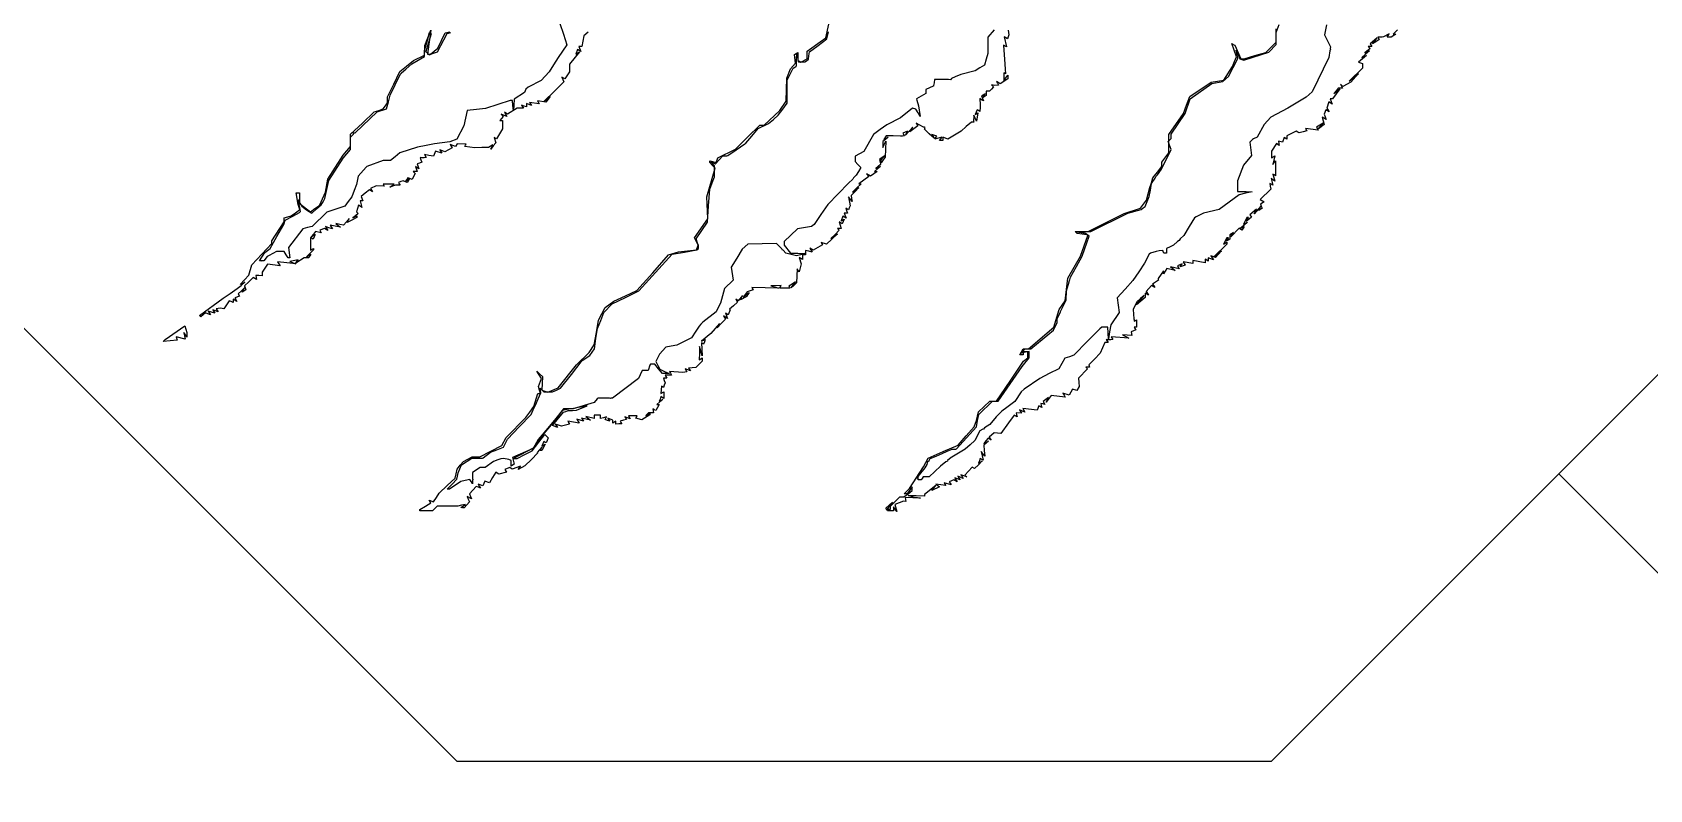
# Model space of a CAD drawing. Extents: x -87611 to 96139, y 77822 to 138139.
# Drawn here: x 59880 to 61555, y 98719 to 99503 of the extents above; entities that cross this region are included whole.
import ezdxf

# ---------------------------------------------------------------- set-up
doc = ezdxf.new("R2010")
doc.units = 0
doc.header["$MEASUREMENT"] = 0
doc.layers.get('0').update_dxf_attribs({"color": 6})
for name, color, linetype in [('L14D0 Au', 2, 'Continuous'), ('L3D0 Base', 3, 'Continuous'), ('L8D0 Wire', 5, 'Continuous')]:
    doc.layers.add(name, color=color, linetype=linetype)

# ---------------------------------------------------------------- blocks, each defined once
blk = doc.blocks.new('_128TRCE70')
at = {"layer": 'L14D0 Au'}
blk.add_lwpolyline([(0, 0), (-1745.413, 1745.413), (-1447.5, 2043.326), (-1447.5, 2885.952), (-2043.326, 3481.778), (-2885.952, 3481.778), (-3183.865, 3183.865), (-3923.773, 3923.773), (-3898.57, 3948.975), (-3898.57, 4020.192), (-3948.975, 4070.598), (-4020.192, 4070.598), (-4045.395, 4045.395), (-4490, 4490), (-4490, 4535), (-4376.213, 4535), (-3557.601, 3716.388), (-785, 3716.388)], dxfattribs=at)
blk = doc.blocks.new('_LOGO_BEEST')
at = {"layer": 'L3D0 Base'}
for points in [[(-285.814, -262.065), (-290.236, -265.732), (-291.275, -271.265), (-292.31, -276.798), (-295.261, -276.798), (-293.221, -282.113), (-296.624, -280.011), (-298.517, -284.948), (-294.568, -282.509), (-304.942, -295.091), (-304.942, -303.234), (-309.951, -310.386), (-312.889, -308.571), (-311.938, -311.047), (-310.99, -313.524), (-321.095, -323.507), (-331.203, -333.488), (-324.903, -328.697), (-329.513, -334.558), (-338.308, -333.266), (-336.424, -336.311), (-346.293, -334.863), (-344.34, -338.023), (-349.655, -335.983), (-349.655, -339.417), (-352.131, -338.466), (-354.611, -337.518), (-352.661, -340.674), (-359.158, -340.674), (-369.391, -346.896), (-370.948, -345.932), (-372.504, -344.972), (-369.89, -349.201), (-375.907, -346.893), (-373.636, -349.164), (-377.192, -353.449), (-374.407, -353.449), (-374.469, -362.232), (-380.582, -372.437), (-382.893, -371.009), (-381.44, -376.604), (-384.032, -379.798), (-386.62, -382.991), (-384.294, -378.506), (-388.779, -381.276), (-395.965, -381.538), (-403.151, -381.797), (-408.328, -381.02), (-413.505, -380.247), (-412.776, -379.065), (-412.046, -377.886), (-421.462, -377.618), (-423.215, -380.456), (-428.426, -378.456), (-426.415, -381.71), (-430.245, -383.759), (-434.075, -385.811), (-436.663, -384.816), (-439.249, -383.824), (-437.084, -387.324), (-443.89, -385.165), (-445.93, -390.483), (-450.571, -389.557), (-455.208, -388.627), (-453.265, -391.774), (-455.355, -391.961), (-457.445, -392.152), (-459.728, -391.812), (-458.82, -394.173), (-457.913, -396.537), (-460.373, -397.482), (-462.834, -398.424), (-460.894, -403.476), (-462.747, -402.332), (-464.596, -401.187), (-462.694, -406.146), (-466.761, -406.146), (-464.746, -408.161), (-466.408, -411.271), (-468.071, -414.377), (-470.292, -413.526), (-472.515, -412.671), (-473.61, -414.446), (-474.708, -416.22), (-470.525, -413.635), (-472.94, -417.54), (-477.409, -415.827), (-479.795, -416.741), (-482.181, -417.658), (-481.295, -419.087), (-480.412, -420.518), (-485.131, -420.518), (-490.982, -422.415), (-486.491, -419.221), (-497.969, -419.545), (-496.818, -421.407), (-505.354, -420.946), (-511.031, -423.868), (-509.942, -425.633), (-508.851, -427.395), (-512.163, -425.349), (-516.439, -428.715), (-520.718, -432.077), (-519.028, -436.484), (-521.822, -436.484), (-520.02, -443.371), (-521.754, -442.301), (-523.488, -441.228), (-524.545, -444.565), (-525.606, -447.902), (-523.765, -449.743), (-526.538, -452.013), (-529.308, -454.287), (-525.316, -452.266), (-525.316, -453.969), (-530.281, -456.536), (-535.246, -459.106), (-533.022, -454.848), (-535.954, -458.407), (-538.889, -461.966), (-542.881, -461.061), (-546.874, -460.16), (-544.478, -461.994), (-542.083, -463.824), (-547.472, -462.758), (-552.862, -461.694), (-551.661, -463.631), (-550.463, -465.571), (-554.06, -464.43), (-557.653, -463.288), (-555.161, -467.318), (-556.86, -466.267), (-558.56, -465.219), (-563.622, -467.159), (-562.038, -469.722), (-567.855, -468.2), (-570.138, -471.014), (-572.424, -473.827), (-570.443, -472.639), (-568.466, -471.45), (-570.362, -476.388), (-573.222, -474.622), (-573.222, -487.772), (-570.028, -485.8), (-570.028, -487.46), (-573.621, -490.95), (-577.214, -494.443), (-572.726, -491.882), (-573.868, -493.726), (-575.006, -495.569), (-579.722, -495.569), (-588.268, -501.158), (-587.179, -499.393), (-586.094, -497.627), (-594.69, -499.271), (-588.393, -501.903), (-597.799, -500.918), (-607.206, -499.935), (-604.67, -504.04), (-617.779, -502.281), (-623.256, -510.639), (-623.256, -514.13), (-626.584, -514.033), (-629.912, -513.933), (-629.032, -518.162), (-632.566, -515.979), (-637.107, -520.33), (-641.645, -524.681), (-640.073, -528.782), (-642.026, -529.989), (-643.978, -531.193), (-641.339, -526.708), (-644.767, -529.718), (-648.198, -532.725), (-646.695, -535.157), (-651.669, -537.066), (-650.525, -538.922), (-649.377, -540.775), (-651.22, -539.636), (-653.067, -538.498), (-653.067, -541.779), (-655.225, -540.949), (-657.383, -540.123), (-662.791, -548.372), (-664.716, -548.132), (-666.64, -547.889), (-668.73, -548.079), (-670.819, -548.266), (-668.867, -551.426), (-671.609, -550.375), (-674.35, -549.32), (-673.287, -551.042), (-672.223, -552.761), (-679.116, -550.958), (-676.851, -554.619), (-679.35, -553.659), (-681.851, -552.701), (-684.262, -554.704), (-686.676, -556.706), (-688.011, -555.371), (-663.446, -537.238), (-656.26, -532.391), (-649.074, -527.541), (-645.082, -524.191), (-641.09, -520.845), (-643.485, -522.027), (-645.881, -523.212), (-641.427, -518.424), (-636.976, -513.634), (-633.901, -502.755), (-623.521, -491.814), (-613.144, -480.873), (-613.144, -477.866), (-600.369, -458.207), (-600.369, -454.265), (-596.776, -453.152), (-593.183, -452.035), (-588.729, -448.9), (-584.279, -445.763), (-585.826, -440.476), (-587.947, -428.5), (-584.4, -428.5), (-584.4, -439.516), (-573.331, -447.959), (-568.672, -444.643), (-564.015, -441.325), (-557.64, -427.701), (-555.369, -414.103), (-547.316, -401.739), (-539.26, -389.376), (-535.48, -384.863), (-531.703, -380.35), (-531.703, -367.515), (-519.508, -356.091), (-507.316, -344.663), (-502.563, -343.001), (-497.81, -341.335), (-495.592, -338.304), (-493.378, -335.272), (-493.378, -328.806), (-487.018, -315.794), (-480.662, -302.779), (-473.682, -297.062), (-466.702, -291.342), (-455.052, -285.787), (-454.931, -280.894), (-454.803, -275.997), (-451.721, -268.012), (-448.637, -260.028), (-449.585, -267.214), (-450.53, -274.4), (-452.208, -284.78), (-449.095, -284.78), (-445.234, -281.745), (-441.373, -278.707), (-437.633, -270.726), (-433.897, -262.745), (-429.103, -261.787)], [(149.157, -259.931), (149.812, -264.622), (148.209, -268.798), (145.009, -266.821), (147.289, -277.201), (144.361, -275.392), (145.446, -295.166), (145.864, -300.243), (146.279, -305.321), (144.551, -304.254), (144.551, -311.992), (148.543, -306.531), (148.543, -310.264), (140.696, -315.401), (138.787, -314.219), (136.872, -313.037), (138.014, -314.88), (139.152, -316.724), (134.969, -317.104), (133.373, -316.78), (131.776, -316.459), (132.898, -317.578), (134.021, -318.701), (131.813, -320.906), (129.611, -323.111), (126.187, -323.111), (126.187, -327.718), (124.343, -328.853), (122.5, -329.992), (123.791, -327.902), (125.086, -325.812), (121.533, -328.005), (122.537, -330.612), (123.535, -333.22), (121.561, -331.997), (119.584, -330.778), (119.883, -332.933), (120.176, -335.088), (119.989, -339.573), (119.799, -344.058), (118.371, -343.175), (116.942, -342.296), (115.991, -344.763), (115.046, -347.233), (117.741, -345.564), (116.097, -354.16), (113.636, -347.863), (113.337, -350.258), (113.034, -352.654), (113.224, -353.851), (113.411, -355.049), (110.932, -355.049), (105.711, -359.815), (100.499, -364.577), (86.682, -372.674), (84.078, -371.676), (81.474, -370.675), (81.474, -374.212), (78.093, -374.212), (79.184, -372.443), (80.279, -370.675), (73.09, -372.958), (75.071, -369.755), (70.127, -367.865), (72.388, -371.816), (67.426, -367.2), (62.464, -362.581), (62.788, -361.611), (63.11, -360.638), (62.311, -360.507), (61.513, -360.382), (57.729, -358.355), (53.943, -356.331), (55.596, -359.044), (47.141, -365.282), (48.738, -362.887), (50.334, -360.488), (46.567, -364.559), (42.799, -368.626), (44.914, -364.668), (42.44, -365.616), (39.973, -366.564), (40.859, -367.993), (41.742, -369.424), (39.652, -369.564), (37.559, -369.708), (30.136, -369.455), (22.713, -369.206), (20.299, -373.111), (24.784, -370.784), (21.99, -373.076), (19.195, -375.366), (19.42, -381.401), (20.842, -378.207), (22.267, -375.013), (21.837, -391.388), (19.716, -394.285), (17.598, -397.182), (17.598, -394.017), (19.594, -391.777), (21.59, -389.544), (18.727, -391.712), (15.864, -393.883), (16.391, -396.425), (16.915, -398.967), (12.009, -403.196), (16.8, -401.125), (13.696, -403.639), (10.596, -406.153), (13.519, -406.153), (6.411, -411.13), (2.428, -408.835), (4.779, -411.433), (-0.298, -415.182), (-5.379, -418.928), (-3.111, -418.928), (-7.609, -423.319), (-12.097, -427.71), (-5.404, -422.92), (-9.486, -426.946), (-13.572, -430.973), (-13.073, -434.132), (-12.571, -437.292), (-16.186, -432.501), (-14.67, -441.88), (-15.469, -443.969), (-16.27, -446.056), (-17.683, -445.186), (-19.093, -444.313), (-18.142, -446.792), (-17.196, -449.268), (-20.627, -449.268), (-18.588, -454.583), (-21.993, -452.481), (-23.883, -457.418), (-20.765, -455.491), (-22.658, -460.428), (-25.861, -458.451), (-24.782, -461.844), (-23.706, -465.237), (-27.648, -465.237), (-26.712, -466.173), (-25.78, -467.109), (-30.118, -471.363), (-34.453, -475.617), (-27.729, -470.826), (-39.032, -481.387), (-44.69, -479.909), (-43.972, -481.063), (-43.258, -482.217), (-47.965, -484.999), (-52.674, -487.778), (-56.351, -485.504), (-53.763, -489.693), (-57.206, -488.795), (-60.649, -487.893), (-60.649, -492.384), (-63.843, -492.384), (-63.843, -497.365), (-67.38, -495.179), (-65.315, -501.694), (-66.385, -505.974), (-67.464, -510.253), (-68.45, -508.65), (-69.442, -507.047), (-69.722, -514.317), (-70.006, -521.587), (-72.826, -524.154), (-75.648, -526.718), (-73.34, -523.667), (-71.029, -520.617), (-74.519, -522.788), (-78.009, -524.962), (-77.417, -525.919), (-76.827, -526.877), (-87.591, -526.877), (-86.801, -525.601), (-86.015, -524.322), (-96.579, -524.647), (-92.587, -525.813), (-88.595, -526.983), (-102.496, -526.727), (-116.391, -526.474), (-115.642, -527.681), (-114.897, -528.888), (-121.047, -530.838), (-125.323, -536.302), (-119.123, -531.511), (-120.314, -533.501), (-121.509, -535.488), (-128.105, -539.019), (-125.885, -534.705), (-130.429, -540.247), (-131.726, -539.075), (-133.024, -537.899), (-132.02, -539.664), (-131.012, -541.429), (-135.341, -545.253), (-139.371, -548.809), (-138.887, -549.589), (-140.827, -554.651), (-143.65, -552.904), (-141.548, -558.384), (-145.777, -555.77), (-144.707, -557.504), (-143.634, -559.239), (-147.914, -563.739), (-152.199, -568.24), (-150.923, -565.844), (-149.654, -563.449), (-154.257, -568.704), (-158.858, -573.96), (-168.439, -582.044), (-164.484, -580.051), (-165.433, -582.521), (-166.378, -584.991), (-167.438, -584.336), (-168.502, -583.682), (-168.155, -590.334), (-167.815, -596.984), (-170.457, -587.402), (-170.651, -594.286), (-170.835, -601.166), (-169.238, -600.177), (-167.641, -599.192), (-167.641, -602.573), (-174.39, -609.322), (-181.707, -609.759), (-179.892, -612.697), (-185.375, -610.595), (-184.399, -612.173), (-183.426, -613.751), (-187.602, -614.181), (-201.562, -613.433), (-200.477, -615.189), (-199.395, -616.945), (-206.156, -616.945), (-205.168, -618.542), (-204.185, -620.139), (-207.906, -620.139), (-206.986, -622.534), (-206.069, -624.929), (-206.986, -627.315), (-207.9, -629.704), (-209.958, -628.432), (-210.42, -636.089), (-207.563, -634.323), (-207.563, -641.088), (-208.995, -640.206), (-210.426, -639.32), (-211.371, -641.79), (-212.322, -644.26), (-210.342, -643.259), (-208.361, -642.261), (-211.465, -644.772), (-214.565, -647.286), (-212.241, -647.286), (-213.979, -650.526), (-215.71, -653.764), (-217.266, -652.803), (-218.822, -651.839), (-217.943, -656.069), (-220.625, -656.09), (-223.307, -656.115), (-224.617, -657.55), (-225.927, -658.982), (-221.935, -656.686), (-221.935, -658.102), (-230.066, -663.429), (-236.354, -661.433), (-235.019, -659.269), (-243.989, -659.269), (-242.171, -662.207), (-247.654, -660.104), (-245.926, -662.899), (-249.263, -663.769), (-252.597, -664.642), (-251.752, -666.015), (-250.9, -667.387), (-253.988, -667.621), (-257.066, -667.852), (-257.066, -664.671), (-260.26, -666.642), (-260.26, -663.604), (-265.219, -661.701), (-264.252, -663.261), (-263.289, -664.82), (-265.759, -663.875), (-268.229, -662.927), (-266.645, -660.366), (-269.842, -661.199), (-273.035, -662.035), (-273.035, -658.47), (-279.423, -658.47), (-279.423, -662.01), (-288.206, -659.97), (-283.415, -663.52), (-292.466, -661.536), (-291.534, -663.049), (-290.598, -664.561), (-297.491, -662.759), (-294.93, -666.897), (-306.885, -664.655), (-305.94, -666.183), (-305.001, -667.712), (-313.232, -669.776), (-316.488, -668.744), (-319.747, -667.708), (-318.668, -669.458), (-317.583, -671.208), (-322.489, -669.327), (-311.208, -655.56), (-308.759, -654.618), (-306.311, -653.679), (-302.054, -653.558), (-297.787, -653.439), (-286.609, -648.867), (-291.4, -649.771), (-296.19, -650.682), (-300.981, -651.468), (-305.772, -652.26), (-312.674, -653.67), (-317.418, -660.117), (-322.161, -666.567), (-335.236, -681.628), (-338.87, -687.217), (-342.5, -692.806), (-362.957, -703.186), (-359.161, -703.186), (-351.405, -699.253), (-343.642, -695.32), (-336.774, -686.419), (-330.751, -678.434), (-328.989, -680.165), (-327.227, -681.893), (-328.243, -684.547), (-329.263, -687.199), (-330.523, -686.419), (-331.79, -685.639), (-332.735, -688.109), (-333.686, -690.576), (-331.949, -689.5), (-330.205, -688.431), (-333.832, -695.202), (-335.504, -695.202), (-334.494, -693.206), (-333.486, -691.209), (-335.944, -694.238), (-338.408, -697.27), (-338.056, -697.837), (-337.815, -697.597), (-338.034, -697.878), (-338.065, -697.84), (-344.565, -704.334), (-351.311, -711.068), (-358.063, -714.679), (-356.981, -712.93), (-355.902, -711.177), (-364.332, -714.383), (-366.974, -712.755), (-369.5, -713.725), (-372.033, -714.695), (-370.327, -717.461), (-378.258, -719.458), (-379.787, -718.506), (-381.318, -717.561), (-384.599, -723.122), (-387.887, -728.686), (-392.783, -726.806), (-394.673, -731.724), (-399.723, -729.791), (-398.438, -731.865), (-397.156, -733.939), (-399.374, -733.175), (-401.591, -732.414), (-405.128, -736.181), (-408.662, -739.952), (-407.654, -742.587), (-406.637, -745.226), (-410.917, -742.581), (-409.809, -745.469), (-408.705, -748.357), (-411.381, -751.32), (-414.064, -754.283), (-415.813, -754.261), (-417.56, -754.237), (-412.769, -750.815), (-416.761, -751.729), (-420.754, -752.646), (-442.087, -752.69), (-446.878, -757.48), (-459.877, -757.48), (-459.877, -756.813), (-459.846, -756.797), (-459.846, -756.127), (-454.248, -752.668), (-448.649, -749.206), (-449.538, -747.765), (-450.43, -746.324), (-445.711, -748.133), (-442.808, -743.617), (-439.901, -739.1), (-431.623, -731.459), (-423.349, -723.818), (-422.323, -719.158), (-421.3, -714.498), (-418.075, -710.4), (-414.853, -706.299), (-410.28, -703.938), (-405.711, -701.574), (-397.895, -701.574), (-374.977, -689.784), (-370.711, -681.613), (-350.325, -660.853), (-346.155, -655.264), (-341.988, -649.675), (-337.978, -636.101), (-335.227, -636.101), (-336.147, -632.446), (-337.064, -628.79), (-333.92, -620.519), (-338.957, -612.946), (-336.022, -615.697), (-333.09, -618.451), (-333.826, -632.649), (-327.539, -634.645), (-316.619, -630.082), (-297.762, -606.559), (-284.713, -593.784), (-279.435, -585.615), (-277.199, -572.821), (-274.966, -560.028), (-268.291, -546.944), (-259.172, -540.45), (-247.22, -535.005), (-235.268, -529.556), (-218.935, -511.067), (-202.598, -492.581), (-192.368, -489.365), (-183.058, -488.28), (-173.751, -487.191), (-171.985, -482.597), (-175.494, -474.897), (-162.027, -455.375), (-162.806, -432.498), (-154.32, -402.984), (-156.977, -400.049), (-159.631, -397.114), (-159.631, -395.271), (-153.281, -396.93), (-151.404, -392.033), (-133.283, -383.2), (-120.642, -370.722), (-108.004, -358.243), (-103.603, -358.243), (-87.491, -343.172), (-80.66, -333.578), (-80.333, -321.546), (-80.002, -309.513), (-76.372, -299.963), (-71.066, -294.099), (-72.008, -285.101), (-68.609, -282.999), (-68.609, -290.983), (-65.481, -292.917), (-59.027, -289.464), (-59.027, -281.611), (-45.454, -272.145), (-39.681, -268.019), (-36.499, -253.647)], [(552.247, -259.613), (547.752, -264.005), (550.198, -264.054), (545.407, -267.148), (543.317, -267.173), (541.228, -267.205), (543.398, -263.693), (537.423, -266.893), (536.225, -267.055), (535.027, -267.214), (531.646, -267.214), (533.225, -269.768), (529.734, -271.939), (526.244, -274.113), (530.979, -268.012), (523.924, -274.026), (525.633, -276.795), (521.719, -276.795), (522.761, -277.834), (523.799, -278.872), (518.26, -283.42), (520.655, -282.363), (523.051, -281.308), (519.058, -284.78), (515.066, -288.248), (517.462, -287.175), (519.857, -286.099), (511.872, -292.998), (515.865, -294.626), (515.865, -299.239), (502.179, -312.725), (511.86, -304.741), (503.888, -313.826), (495.511, -318.186), (494.254, -317.051), (492.997, -315.919), (495.292, -319.911), (490.704, -319.911), (488.515, -322.706), (486.322, -325.5), (492.523, -320.71), (488.724, -325.9), (484.922, -331.089), (482.43, -331.089), (484.47, -336.404), (480.964, -334.236), (478.93, -340.64), (481.226, -344.357), (477.873, -342.283), (476.042, -347.058), (478.082, -352.373), (474.218, -349.984), (475.185, -353.829), (476.148, -357.675), (470.353, -362.229), (475.144, -356.125), (471.654, -358.299), (468.164, -360.47), (470.045, -363.511), (456.78, -361.733), (457.566, -363.008), (458.355, -364.281), (454.3, -365.301), (450.246, -366.318), (448.77, -365.404), (447.292, -364.493), (437.617, -369.496), (437.617, -372.796), (434.757, -371.027), (432.917, -375.83), (428.834, -375.004), (429.274, -377.118), (429.711, -379.233), (426.788, -377.424), (421.648, -385.271), (421.648, -391.958), (423.311, -390.932), (424.97, -389.906), (422.986, -398.957), (424.315, -397.111), (425.64, -395.267), (425.64, -410.628), (424.271, -409.783), (422.902, -408.935), (425.185, -416.124), (423.164, -414.876), (421.146, -413.625), (422.949, -420.518), (421.371, -419.542), (419.792, -418.569), (420.298, -421.563), (420.806, -424.554), (409.796, -435.077), (414.004, -437.682), (410.252, -439.999), (411.091, -442.182), (411.927, -444.366), (408.38, -446.558), (409.562, -444.316), (410.748, -442.073), (403.805, -450.058), (405.018, -447.662), (406.228, -445.267), (399.367, -451.28), (400.109, -452.484), (400.854, -453.688), (395.487, -458.042), (397.882, -454.05), (396.21, -454.05), (392.586, -460.821), (396.896, -458.563), (392.904, -462.034), (388.912, -465.502), (391.155, -464.32), (393.397, -463.135), (392.243, -465.007), (391.086, -466.875), (388.129, -465.047), (379.608, -474.011), (380.912, -471.765), (382.219, -469.523), (380.376, -470.664), (378.532, -471.803), (378.532, -476.216), (376.689, -477.354), (374.846, -478.496), (377.123, -474.809), (375.451, -474.809), (371.827, -481.581), (375.338, -479.41), (375.338, -481.565), (361.846, -494.505), (369.734, -488.38), (363.845, -495.351), (361.79, -494.558), (361.768, -494.558), (361.341, -494.393), (358.833, -493.432), (361.478, -497.712), (356.163, -495.672), (356.163, -498.953), (354.566, -497.967), (352.97, -496.979), (352.97, -500.643), (340.194, -498.485), (340.194, -501.404), (330.161, -499.932), (332.191, -503.22), (327.254, -505.116), (329.182, -501.994), (324.244, -503.89), (326.091, -506.878), (317.04, -504.894), (319.435, -506.75), (321.83, -508.603), (313.216, -506.731), (311.585, -509.535), (309.95, -512.339), (309.907, -510.786), (309.857, -509.233), (304.324, -517.13), (304.486, -517.928), (304.639, -518.727), (301.632, -520.832), (298.629, -522.937), (299.698, -524.672), (300.771, -526.406), (297.512, -524.391), (291.979, -530.501), (293.183, -532.444), (294.384, -534.39), (290.697, -532.11), (290.697, -536.533), (286.306, -540.403), (281.914, -544.277), (289.899, -534.718), (286.14, -537.896), (282.385, -541.074), (278.434, -549.068), (278.845, -553.858), (279.26, -558.649), (279.388, -559.94), (279.522, -561.232), (280.72, -560.492), (281.917, -559.75), (281.917, -567.432), (279.332, -567.432), (280.218, -568.86), (281.1, -570.289), (278.699, -571.212), (276.297, -572.132), (277.127, -576.177), (267.545, -575.466), (270.739, -577.048), (273.933, -578.626), (255.719, -577.559), (257.353, -580.207), (255.263, -580.394), (253.173, -580.584), (251.857, -580.357), (250.541, -580.126), (252.562, -583.401), (249.019, -583.401), (246.705, -588.934), (244.394, -594.47), (238.402, -600.468), (232.414, -606.465), (233.212, -608.951), (229.485, -608.951), (231.226, -610.691), (221.794, -620.123), (222.252, -624.518), (222.714, -628.912), (220.113, -633.123), (215.697, -631.426), (213.978, -634.638), (212.256, -637.848), (205.666, -635.755), (206.901, -637.757), (208.139, -639.76), (193.409, -638.1), (188.35, -644.881), (190.708, -640.09), (185.34, -644.444), (187.14, -647.354), (185.025, -646.918), (182.91, -646.478), (183.35, -648.593), (183.787, -650.707), (180.849, -648.892), (179.158, -653.299), (164.066, -651.596), (166.308, -655.223), (160.828, -653.121), (161.87, -654.809), (162.915, -656.496), (157.36, -656.059), (157.8, -658.174), (158.237, -660.288), (155.221, -658.423), (149.376, -666.302), (141.391, -677.617), (134.648, -676.856), (129.449, -681.173), (130.478, -682.835), (131.504, -684.498), (128.18, -682.442), (126.003, -685.128), (123.826, -687.81), (128.616, -685.365), (123.826, -689.594), (124.275, -695.183), (124.727, -700.772), (121.171, -695.981), (123.155, -705.033), (120.167, -703.186), (119.219, -705.653), (118.274, -708.123), (120.251, -706.991), (122.229, -705.856), (118.236, -709.808), (114.244, -713.762), (111.684, -712.459), (104.198, -720.537), (105.181, -721.516), (106.163, -722.498), (100.147, -720.19), (101.288, -722.04), (102.433, -723.89), (96.953, -721.787), (98.094, -723.637), (99.239, -725.486), (93.759, -723.384), (96.373, -727.614), (92.973, -725.511), (90.444, -726.484), (87.914, -727.454), (88.903, -729.054), (89.892, -730.658), (82.706, -728.375), (83.62, -729.853), (84.533, -731.334), (74.322, -730.087), (76.197, -731.419), (78.071, -732.747), (70.096, -736.512), (74.322, -731.25), (62.345, -740.694), (62.345, -742.291), (53.962, -742.029), (45.578, -741.764), (58.353, -744.409), (50.369, -744.147), (42.384, -743.888), (43.183, -747.88), (40.787, -747.363), (31.789, -751.077), (33.81, -758.26), (32.132, -755.865), (30.458, -753.469), (30.429, -755.466), (30.405, -757.462), (24.207, -757.462), (23.353, -756.077), (22.495, -754.695), (25.926, -751.685), (29.357, -748.679), (27.042, -752.674), (27.211, -752.674), (27.211, -752.824), (26.562, -753.466), (27.017, -752.677), (25.82, -752.677), (23.849, -755.871), (27.229, -755.871), (27.229, -752.827), (37.038, -743.09), (41.152, -743.09), (45.36, -739.78), (49.567, -736.468), (49.567, -732.797), (44.596, -739.896), (41.355, -739.896), (46.95, -734.307), (61.485, -711.95), (66.334, -702.859), (81.754, -696.225), (97.174, -689.594), (105.493, -680.013), (113.808, -670.431), (116.415, -664.044), (118.367, -654.977), (130.21, -644.098), (136.897, -644.098), (150.988, -623.311), (165.083, -602.523), (169.334, -598.992), (169.334, -592.998), (164.543, -592.998), (164.543, -596.192), (161.237, -596.192), (164.655, -589.804), (170.132, -589.804), (196.394, -567.438), (201.686, -549.083), (204.836, -544.614), (207.99, -540.144), (209.443, -528.414), (210.9, -516.687), (217.484, -505.319), (224.065, -493.95), (231.522, -472.607), (231.054, -472.136), (230.583, -471.669), (225.502, -471.113), (220.422, -470.555), (218.307, -468.44), (231.809, -468.44), (269.139, -449.758), (285.866, -444.244), (292.285, -436.085), (293.975, -429.507), (295.669, -422.929), (297.263, -417.848), (298.859, -412.768), (303.56, -406.848), (308.263, -400.931), (308.263, -396.45), (315.408, -386.787), (315.443, -377.452), (315.483, -368.117), (330.379, -346.279), (333.663, -337.496), (336.951, -328.713), (340.725, -326.317), (344.502, -323.922), (359.329, -313.954), (372.235, -311.889), (381.342, -297.533), (383.42, -292.512), (385.5, -287.493), (380.535, -273.692), (382.103, -274.659), (383.669, -275.629), (389.845, -289.589), (393.344, -289.589), (404.51, -286.264), (415.676, -282.936), (426.423, -272.497), (426.423, -258.45)]]:
    blk.add_lwpolyline(points, dxfattribs=at)
blk.add_lwpolyline([(-725.722, -582.088), (-723.782, -580.123), (-703.369, -565.897), (-702.327, -569.453), (-701.288, -573.015), (-701.02, -577.805), (-702.732, -575.41), (-704.441, -573.015), (-703.699, -576.439), (-702.954, -579.867), (-712.067, -577.253), (-711.35, -580.759)], close=True, dxfattribs=at)
at = {"layer": 'L8D0 Wire'}
for points in [[(-315.016, -253.11), (-311.389, -264.182), (-307.758, -275.254), (-312.34, -281.823), (-316.922, -288.388), (-321.46, -295.761), (-325.995, -303.135), (-330.243, -307.673), (-334.487, -312.214), (-347.924, -319.069), (-350.194, -321.034), (-351.573, -324.627), (-362.433, -331.339), (-362.945, -343.057), (-363.587, -337.867), (-364.233, -332.677), (-366.425, -332.727), (-379.2, -336.841), (-391.975, -340.951), (-401.441, -342.006), (-410.907, -343.057), (-414.569, -359.026), (-421.649, -372.727), (-428.997, -375.521), (-444.673, -377.48), (-453.456, -379.258), (-462.238, -381.033), (-480.818, -386.868), (-485.624, -390.913), (-490.43, -394.955), (-498.05, -394.955), (-514.886, -401.256), (-515.697, -401.636), (-523.719, -411.171), (-525.587, -419.707), (-527.979, -426.095), (-530.374, -432.482), (-534.073, -437.36), (-537.776, -442.238), (-556.355, -448.451), (-571.351, -463.31), (-576.232, -464.38), (-581.11, -465.452), (-595.85, -485.058), (-594.624, -495.559), (-596.408, -495.559), (-598.401, -492.366), (-600.397, -489.172), (-608.513, -489.172), (-616.054, -493.071), (-617.879, -494.365), (-621.519, -498.753), (-624.073, -498.753), (-624.631, -499.149), (-624.422, -498.753), (-625.991, -498.753), (-620.383, -489.97), (-615.072, -486.031), (-607.901, -473.63), (-600.731, -461.226), (-599.371, -456.642), (-591.483, -452.347), (-584.5, -448.542), (-583.667, -447.541), (-583.895, -445.856), (-584.195, -443.661), (-586.216, -435.676), (-584.223, -438.87), (-582.233, -442.064), (-577.211, -446.112), (-571.853, -449.24), (-566.913, -445.08), (-561.969, -440.922), (-560.201, -437.616), (-558.432, -434.313), (-554.028, -415.431), (-539.26, -392.56), (-531.7, -383.534), (-531.7, -370.687), (-528.606, -367.755), (-528.559, -367.269), (-528.559, -366.196), (-526.956, -366.196), (-504.21, -344.654), (-494.482, -341.279), (-492.564, -334.183), (-490.649, -327.088), (-485.515, -316.396), (-480.378, -305.704), (-479.209, -304.647), (-479.177, -304.575), (-478.816, -304.289), (-474.393, -300.29), (-468.402, -294.879), (-461.727, -291.127), (-455.053, -287.378), (-455.053, -280.987), (-452.436, -271.658), (-449.816, -262.327), (-448.369, -263.774), (-451.02, -272.89), (-453.668, -282.004), (-451.971, -283.697), (-450.277, -285.394), (-445.902, -283.856), (-441.532, -282.316), (-431.745, -263.322), (-427.827, -262.23)], [(134.464, -259.685), (127.827, -267.332), (127.827, -277.587), (128.052, -278.448), (127.827, -279.003), (127.827, -283.99), (126.143, -290.06), (124.456, -296.132), (119.612, -299.076), (114.771, -302.024), (99.9, -305.788), (94.311, -308.393), (90.506, -310.164), (89.19, -311.48), (87.337, -311.009), (80.738, -311.069), (72.753, -311.137), (72.273, -314.512), (71.902, -317.104), (71.902, -317.93), (71.44, -318.046), (63.97, -321.449), (63.97, -325.509), (54.186, -331.077), (54.38, -332.274), (56.129, -338.285), (57.857, -349.463), (55.733, -345.598), (53.612, -341.731), (50.163, -340.596), (37.644, -350.582), (23.272, -357.949), (16.497, -362.89), (9.723, -367.827), (-0.251, -385.499), (-9.465, -390.264), (-9.465, -396.013), (-6.52, -399.088), (-3.573, -402.16), (-5.99, -406.152), (-8.41, -410.144), (-11.033, -412.858), (-11.879, -414.361), (-16.407, -418.416), (-37.75, -440.485), (-44.768, -450.865), (-51.782, -461.245), (-53.245, -462.302), (-54.708, -463.356), (-69.098, -465.515), (-82.872, -478.811), (-82.9, -480.592), (-82.931, -482.372), (-76.313, -490.787), (-68.843, -490.925), (-61.373, -491.059), (-65.78, -492.387), (-70.19, -493.713), (-81.016, -490.722), (-83.82, -487.856), (-84.44, -487.522), (-85.186, -486.455), (-90.884, -480.629), (-120.408, -481.387), (-126.2, -486.63), (-131.882, -495.98), (-137.562, -505.331), (-135.572, -518.73), (-144.748, -527.35), (-146.825, -535.017), (-148.899, -542.683), (-151.082, -547.068), (-153.269, -551.45), (-167.12, -562.36), (-169.097, -564.338), (-170.972, -566.209), (-174.331, -571.57), (-178.704, -578.541), (-186.308, -582.353), (-193.915, -586.164), (-199.647, -587.206), (-205.38, -588.244), (-211.88, -595.38), (-215.797, -602.966), (-213.639, -607.005), (-211.48, -611.04), (-206.69, -613.13), (-201.899, -615.217), (-208.801, -615.342), (-212.831, -610.551), (-216.864, -605.76), (-221.339, -605.76), (-221.932, -606.665), (-223.672, -612.148), (-229.735, -612.148), (-230.231, -612.843), (-233.762, -620.594), (-260.672, -640.892), (-262.297, -640.892), (-262.543, -641.076), (-263.526, -640.892), (-275.393, -640.892), (-276.344, -641.593), (-279.526, -645.424), (-301.402, -652.07), (-311.17, -652.07), (-319.364, -662.051), (-327.56, -672.031), (-337.634, -683.549), (-342.668, -692.884), (-364.014, -702.372), (-362.374, -709.361), (-363.977, -710.353), (-365.58, -711.342), (-365.58, -705.559), (-367.872, -704.515), (-373.299, -703.326), (-376.234, -703.657), (-379.085, -704.739), (-383.564, -706.442), (-392.421, -712.752), (-396.127, -712.752), (-396.707, -712.768), (-397.667, -712.784), (-405.502, -717.917), (-405.527, -723.871), (-405.237, -725.322), (-405.533, -725.24), (-405.555, -729.526), (-406.956, -727.315), (-408.356, -725.1), (-412.919, -726.214), (-417.482, -727.324), (-429.39, -735.115), (-431.682, -735.115), (-426.624, -729.897), (-426.686, -729.881), (-421.63, -724.663), (-421.028, -721.497), (-420.429, -718.332), (-416.98, -709.954), (-405.989, -703.161), (-395.082, -703.161), (-394.274, -702.734), (-386.938, -696.961), (-380.223, -694.272), (-373.508, -691.587), (-371.331, -687.38), (-369.157, -683.172), (-357.025, -670.438), (-344.895, -657.703), (-342.65, -652.887), (-340.401, -648.069), (-337.606, -641.681), (-334.815, -635.294), (-335.192, -632.898), (-335.573, -630.503), (-331.493, -634.473), (-331.428, -634.498), (-322.676, -634.498), (-318.459, -632.577), (-314.243, -630.653), (-303.083, -616.228), (-291.917, -601.809), (-284.027, -596.631), (-279.158, -589.679), (-277.673, -579.218), (-276.192, -568.764), (-272.77, -560.508), (-269.343, -552.258), (-260.84, -543.329), (-247.008, -536.617), (-233.176, -529.902), (-215.975, -510.839), (-198.768, -491.776), (-186.024, -489.634), (-173.283, -487.485), (-171.621, -485.829), (-171.621, -482.494), (-172.407, -480.439), (-174.103, -475.967), (-168.18, -467.371), (-162.264, -458.772), (-161.019, -441.64), (-159.781, -424.507), (-157.389, -418.12), (-154.994, -411.732), (-154.922, -406.062), (-154.856, -400.548), (-155.649, -399.593), (-158.846, -396.369), (-156.372, -397.314), (-154.148, -398.159), (-153.815, -398.159), (-146.311, -390.174), (-142.125, -390.174), (-141.093, -389.622), (-132.512, -383.799), (-123.387, -377.599), (-122.626, -376.832), (-116.472, -369.527), (-109.819, -361.642), (-99.115, -356.562), (-94.009, -352.267), (-88.904, -347.969), (-84.353, -341.681), (-79.8, -335.4), (-79.8, -311.799), (-73.456, -299.364), (-71.837, -298.366), (-70.805, -297.726), (-70.2, -296.809), (-70.016, -291.726), (-70.833, -290.369), (-69.991, -291.049), (-69.969, -290.675), (-69.729, -283.981), (-68.475, -292.271), (-68.2, -292.496), (-67.87, -292.758), (-61.426, -292.711), (-59.589, -291.538), (-57.908, -290.462), (-57.699, -289.967), (-57.194, -286.442), (-56.635, -282.519), (-47.653, -275.701), (-38.67, -268.886), (-36.868, -261.725)], [(478.75, -254.479), (476.485, -264.828), (482.686, -277.332), (482.411, -279.019), (482.686, -279.602), (482.034, -281.343), (480.914, -288.245), (463.679, -323.913), (457.6, -329.259), (438.438, -340.543), (420.872, -349.943), (414.15, -357.447), (406.896, -370.693), (402.907, -372.512), (401.89, -372.973), (399.114, -375.812), (400.979, -389.859), (392.602, -399.815), (386.539, -415.768), (386.539, -426.912), (392.193, -427.04), (395.287, -427.099), (395.262, -427.115), (401.709, -427.262), (394.869, -428.79), (388.03, -430.321), (377.828, -438.041), (367.629, -445.763), (351.248, -449.275), (343.513, -453.274), (341.86, -454.39), (336.48, -463.22), (330.872, -472.43), (327.145, -475.945), (326.05, -477.601), (324.185, -478.733), (320.268, -482.426), (316.675, -484.273), (313.101, -486.106), (313.079, -486.138), (313.079, -490.797), (310.15, -490.797), (309.567, -489.041), (309.246, -488.081), (305.375, -488.268), (305.353, -488.268), (302.247, -489.101), (296.377, -490.685), (295.092, -491.752), (290.248, -501.177), (284.201, -510.113), (278.153, -519.042), (269.991, -527.972), (261.829, -536.907), (262.836, -544.592), (263.84, -552.277), (255.216, -564.928), (253.988, -572.173), (252.762, -579.425), (252.384, -567.448), (245.95, -567.448), (243.976, -569.02), (231.235, -581.954), (216.944, -596.466), (212.391, -598.054), (207.837, -599.638), (204.659, -605.028), (201.477, -610.417), (191.6, -615.408), (181.725, -620.392), (165.516, -631.557), (162.656, -634.411), (155.879, -644.51), (147.511, -650.692), (142.589, -654.325), (136.538, -660.18), (130.223, -668.205), (124.605, -671.72), (123.461, -672.824), (122.837, -672.824), (119.768, -674.748), (114.631, -684.819), (109.653, -689.179), (104.672, -693.536), (90.643, -701.886), (89.889, -702.425), (86.327, -705.32), (86.327, -706.149), (84.664, -706.677), (79.122, -711.193), (67.382, -722.346), (60.948, -722.346), (59.959, -723.943), (58.974, -725.54), (55.967, -725.54), (55.967, -724.105), (55.134, -724.42), (55.967, -723.516), (55.967, -722.009), (63.153, -713.164), (65.028, -709.717), (65.867, -706.33), (67.432, -705.304), (68.421, -703.483), (74.572, -700.807), (80.719, -698.128), (85.965, -695.863), (91.208, -693.602), (94.732, -693.602), (95.715, -693.197), (116.15, -670.447), (117.341, -664.06), (118.53, -657.672), (132.674, -644.098), (138.768, -644.098), (163.489, -608.169), (170.943, -599.139), (170.943, -592.627), (166.938, -593.391), (162.931, -594.158), (164.74, -591.981), (166.545, -589.804), (171.439, -589.804), (171.439, -589.786), (172.609, -589.786), (196.007, -570.582), (199.687, -562.504), (199.687, -558.581), (203.105, -551.704), (203.152, -551.495), (203.299, -551.314), (204.425, -549.04), (209.169, -539.499), (209.306, -529.918), (211.489, -522.732), (212.547, -519.261), (212.612, -518.724), (212.818, -518.369), (213.676, -515.546), (219.626, -504.73), (225.574, -493.91), (232.791, -473.26), (229.233, -470.318), (219.651, -468.918), (228.088, -468.644), (227.786, -468.422), (232.483, -468.394), (234.479, -468.378), (272.979, -449.431), (286.721, -445.757), (288.807, -444.044), (290.897, -442.332), (293.021, -437.251), (295.142, -432.17), (296.268, -425.512), (297.391, -418.856), (301.236, -413.257), (301.829, -411.314), (303.557, -409.883), (307.767, -403.751), (317.654, -383.459), (314.548, -375.284), (317.639, -372.194), (317.86, -371.56), (317.86, -367.721), (332.226, -346.307), (337.322, -330.965), (359.781, -315.192), (371.356, -313.121), (377.294, -307.938), (382.032, -298.556), (386.773, -289.177), (385.145, -280.791), (388.441, -288.828), (388.84, -289.474), (388.872, -289.517), (393.095, -291.139), (393.163, -291.139), (419, -282.774), (426.451, -274.737), (426.451, -262.545), (429.642, -254.021)]]:
    blk.add_lwpolyline(points, dxfattribs=at)
blk = doc.blocks.new('$128_70_B')
for name, p in [('_128TRCE70', (5000, 5000)), ('_LOGO_BEEST', (2535.361, 7464.639))]:
    blk.add_blockref(name, p)
at = {"yscale": -1, "rotation": 270}
blk.add_blockref('_128TRCE70', (5000, 5000), dxfattribs=at)

msp = doc.modelspace()

# ---------------------------------------------------------------- block references
msp.add_blockref('$128_70_B', (58206.1, 92300.4))

doc.saveas('drawing.dxf')
